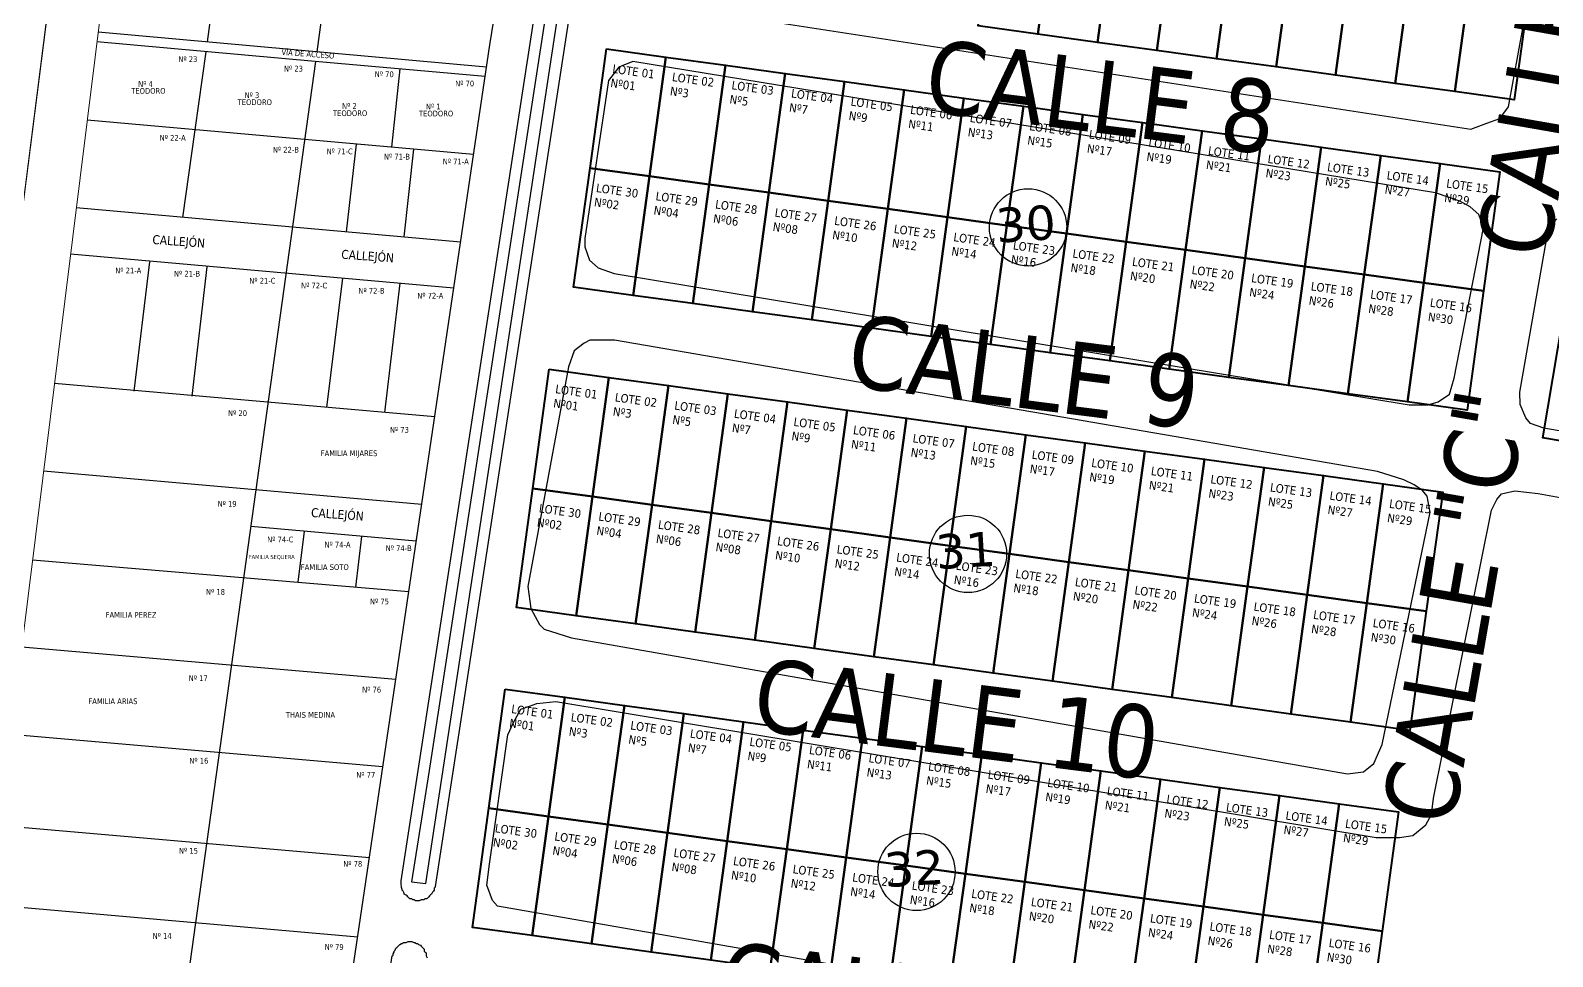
# Model space of a CAD drawing. Header units: metres. Extents: x 2 to 659295185, y -28 to 1124222152.
# Drawn here: x 658430.3 to 658607.6, y 1123157.6 to 1123265.4 of the extents above; entities that cross this region are included whole.
import ezdxf

# ---------------------------------------------------------------- set-up
doc = ezdxf.new("R2010")
doc.units = ezdxf.units.M
doc.header["$MEASUREMENT"] = 0
doc.layers.get('0').update_dxf_attribs({"linetype": 'CONTINUOUS'})
for name, color, linetype in [('CALLES', 1, 'CONTINUOUS'), ('Cota', 3, 'CONTINUOUS'), ('MANZANA', 30, 'CONTINUOUS'), ('Numero de manzana', 6, 'CONTINUOUS'), ('Parcelas', 140, 'CONTINUOUS')]:
    doc.layers.add(name, color=color, linetype=linetype)
doc.styles.add('ROMAN', font='verdana.ttf')
doc.styles.get("Standard").update_dxf_attribs({"font": 'tahoma.ttf'})

msp = doc.modelspace()

# ---------------------------------------------------------------- linework, layer by layer
for p, q in [((658452.6268, 1123276.4372), (658450.9011, 1123264.0765)), ((658465.406, 1123275.4145), (658463.6689, 1123262.9293)), ((658463.481, 1123261.7943), (658438.0804, 1123264.0765)), ((658483.4438, 1123261.1525), (658438.222, 1123265.2157)), ((658450.7423, 1123262.9389), (658449.4751, 1123253.862)), ((658463.5106, 1123261.7917), (658449.5666, 1123161.569)), ((658483.2821, 1123260.0612), (658463.481, 1123261.7943)), ((658473.3631, 1123260.9293), (658472.3606, 1123251.8178)), ((658481.936, 1123250.9736), (658436.9485, 1123254.9766)), ((658449.4751, 1123253.862), (658448.0559, 1123243.6598)), ((658468.2575, 1123252.1708), (658467.1118, 1123241.9898)), ((658474.9399, 1123251.6066), (658473.8276, 1123241.3816)), ((658480.4281, 1123240.7947), (658435.6772, 1123244.7554)), ((658479.6347, 1123235.4381), (658435.0082, 1123239.3768)), ((658444.214, 1123238.4863), (658442.3691, 1123223.4518)), ((658450.894, 1123237.8974), (658449.1121, 1123222.8573)), ((658466.6667, 1123236.5814), (658464.8219, 1123221.5468)), ((658473.3468, 1123235.9924), (658471.5649, 1123220.9524)), ((658477.4125, 1123220.4368), (658433.137, 1123224.3328)), ((658475.9047, 1123210.2579), (658431.8681, 1123214.1314)), ((658475.2338, 1123205.9846), (658455.9823, 1123207.6818)), ((658462.1985, 1123207.1337), (658461.4726, 1123201.2184)), ((658468.8795, 1123206.5447), (658468.1785, 1123200.6272)), ((658474.3969, 1123200.079), (658430.5807, 1123203.7811)), ((658472.8891, 1123189.9), (658429.3205, 1123193.6492)), ((658471.3812, 1123179.7211), (658428.0566, 1123183.4875)), ((658469.8242, 1123169.1368), (658426.4996, 1123172.9032)), ((658468.4666, 1123159.9204), (658425.5904, 1123163.6603)), ((658449.5666, 1123161.569), (658443.9648, 1123121.3053))]:
    msp.add_line(p, q)
at = {"layer": 'MANZANA', "lineweight": -2}
for p, q in [((658602.4163, 1123256.5144), (658607.0174, 1123281.7492)), ((658483.8245, 1123263.7229), (658484.9954, 1123271.0314)), ((658504.1835, 1123268.352), (658598.046, 1123253.9449)), ((658445.102, 1123002.3161), (658483.8245, 1123263.7229)), ((658500.4894, 1123261.8033), (658498.8485, 1123261.1334)), ((658500.4894, 1123261.8033), (658498.8485, 1123261.1334)), ((658593.9148, 1123246.5164), (658500.4894, 1123261.8033)), ((658498.8485, 1123261.1334), (658497.6528, 1123259.5838)), ((658498.8485, 1123261.1334), (658497.6528, 1123259.5838)), ((658497.6528, 1123259.5838), (658494.8822, 1123241.2075)), ((658497.6528, 1123259.5838), (658494.8822, 1123241.2075)), ((658601.435, 1123255.1747), (658602.4163, 1123256.5144)), ((658598.046, 1123253.9449), (658599.9095, 1123254.6148)), ((658599.9095, 1123254.6148), (658601.435, 1123255.1747)), ((658596.7679, 1123245.5366), (658593.9148, 1123246.5164)), ((658597.98, 1123244.8768), (658596.7679, 1123245.5366)), ((658598.9695, 1123243.9969), (658597.98, 1123244.8768)), ((658599.522, 1123242.4472), (658598.9695, 1123243.9969)), ((658596.0917, 1123224.9608), (658599.522, 1123242.4472)), ((658606.869, 1123241.0475), (658607.1906, 1123242.5972)), ((658607.1906, 1123242.5972), (658608.0647, 1123243.487)), ((658494.8822, 1123241.2075), (658494.8904, 1123240.2177)), ((658494.8822, 1123241.2075), (658494.8904, 1123240.2177)), ((658603.7686, 1123223.3311), (658606.869, 1123241.0475)), ((658494.8904, 1123240.2177), (658495.4429, 1123238.668)), ((658494.8904, 1123240.2177), (658495.4429, 1123238.668)), ((658495.4429, 1123238.668), (658496.4324, 1123237.7882)), ((658495.4429, 1123238.668), (658496.4324, 1123237.7882)), ((658496.4324, 1123237.7882), (658498.296, 1123237.1383)), ((658496.4324, 1123237.7882), (658498.296, 1123237.1383)), ((658498.296, 1123237.1383), (658590.8473, 1123221.8414)), ((658493.6288, 1123228.1502), (658492.9774, 1123226.2705)), ((658493.6288, 1123228.1502), (658492.9774, 1123226.2705)), ((658494.8245, 1123229.04), (658493.6288, 1123228.1502)), ((658494.8245, 1123229.04), (658493.6288, 1123228.1502)), ((658495.4842, 1123229.3799), (658494.8245, 1123229.04)), ((658495.4842, 1123229.3799), (658494.8245, 1123229.04)), ((658498.329, 1123229.3899), (658495.4842, 1123229.3799)), ((658587.1614, 1123214.083), (658498.329, 1123229.3899)), ((658492.9774, 1123226.2705), (658488.269, 1123200.7057)), ((658492.9774, 1123226.2705), (658488.269, 1123200.7057)), ((658595.5557, 1123223.0812), (658596.0917, 1123224.9608)), ((658594.2446, 1123222.1914), (658595.5557, 1123223.0812)), ((658603.7768, 1123221.9014), (658603.7686, 1123223.3311)), ((658590.8473, 1123221.8414), (658593.0407, 1123221.8514)), ((658593.0407, 1123221.8514), (658594.2446, 1123222.1914)), ((658604.4447, 1123220.3517), (658603.7768, 1123221.9014)), ((658604.9972, 1123219.6919), (658604.4447, 1123220.3517)), ((658606.5309, 1123219.142), (658604.9972, 1123219.6919)), ((658692.6175, 1123203.8251), (658606.5309, 1123219.142)), ((658590.2289, 1123213.1032), (658587.1614, 1123214.083)), ((658591.441, 1123212.5533), (658590.2289, 1123213.1032)), ((658592.4305, 1123211.8935), (658591.441, 1123212.5533)), ((658592.9748, 1123211.2336), (658592.4305, 1123211.8935)), ((658593.3128, 1123209.354), (658592.9748, 1123211.2336)), ((658600.4373, 1123209.6039), (658601.0887, 1123210.8237)), ((658601.0887, 1123210.8237), (658601.6329, 1123211.4935)), ((658601.6329, 1123211.4935), (658603.1666, 1123211.8335)), ((658603.1666, 1123211.8335), (658605.9043, 1123211.5135)), ((658605.9043, 1123211.5135), (658691.1168, 1123196.1867)), ((658587.7387, 1123182.3395), (658593.3128, 1123209.354)), ((658593.6839, 1123176.0608), (658600.4373, 1123209.6039)), ((658488.269, 1123200.7057), (658488.6071, 1123198.1563)), ((658488.269, 1123200.7057), (658488.6071, 1123198.1563)), ((658488.6071, 1123198.1563), (658489.6049, 1123196.2866)), ((658488.6071, 1123198.1563), (658489.6049, 1123196.2866)), ((658489.6049, 1123196.2866), (658490.1573, 1123195.7368)), ((658489.6049, 1123196.2866), (658490.1573, 1123195.7368)), ((658490.1573, 1123195.7368), (658493.3402, 1123194.747)), ((658493.3402, 1123194.747), (658583.6982, 1123178.9002)), ((658489.3163, 1123187.0985), (658491.5097, 1123187.3285)), ((658491.5097, 1123187.3285), (658587.0213, 1123171.5017)), ((658486.5869, 1123184.879), (658487.4527, 1123186.4287)), ((658486.5869, 1123184.879), (658487.4527, 1123186.4287)), ((658487.4527, 1123186.4287), (658488.4422, 1123186.7686)), ((658487.4527, 1123186.4287), (658488.4422, 1123186.7686)), ((658488.4422, 1123186.7686), (658489.3163, 1123187.0985)), ((658488.4422, 1123186.7686), (658489.3163, 1123187.0985)), ((658485.9355, 1123183.4393), (658486.5869, 1123184.879)), ((658485.9355, 1123183.4393), (658486.5869, 1123184.879)), ((658483.808, 1123168.3823), (658485.9355, 1123183.4393)), ((658483.808, 1123168.3823), (658485.9355, 1123183.4393)), ((658586.7574, 1123180.1299), (658587.7387, 1123182.3395)), ((658583.6982, 1123178.9002), (658585.5618, 1123179.1301)), ((658585.5618, 1123179.1301), (658586.7574, 1123180.1299)), ((658593.4695, 1123174.1811), (658593.6839, 1123176.0608)), ((658592.8181, 1123172.9614), (658593.4695, 1123174.1811)), ((658587.0213, 1123171.5017), (658589.7589, 1123171.5117)), ((658589.7589, 1123171.5117), (658591.2926, 1123171.7416)), ((658591.2926, 1123171.7416), (658592.8181, 1123172.9614)), ((658483.4947, 1123165.9528), (658483.808, 1123168.3823)), ((658483.4947, 1123165.9528), (658483.808, 1123168.3823)), ((658484.1544, 1123164.1832), (658483.4947, 1123165.9528)), ((658484.1544, 1123164.1832), (658483.4947, 1123165.9528)), ((658484.7068, 1123163.5233), (658484.1544, 1123164.1832)), ((658484.7068, 1123163.5233), (658484.1544, 1123164.1832)), ((658582.4201, 1123146.4868), (658484.7068, 1123163.5233))]:
    msp.add_line(p, q, dxfattribs=at)
at = {"layer": 'MANZANA', "lineweight": 0}
msp.add_line((658401.0119, 1122966.0547), (658439.2185, 1123273.227), dxfattribs=at)
msp.add_lwpolyline([(658400.4511, 1123017.615), (658396.8461, 1123037.8541), (658397.6584, 1123044.3876), (658392.5512, 1123070.0342), (658392.8399, 1123074.4115), (658419.1441, 1123270.9614), (658419.4575, 1123274.0508), (658421.8982, 1123291.4273), (658430.4162, 1123372.3208), (658433.4836, 1123396.2159), (658433.5671, 1123397.1933), (658448.6116, 1123395.259), (658406.8656, 1123067.9138), (658400.4511, 1123017.615), (658396.8461, 1123037.8541)], dxfattribs=at)
at = {"layer": 'MANZANA', "linetype": 'Continuous', "lineweight": -2}
for points in [[(658493.332, 1123268.8519), (658477.467, 1123165.8128), (658477.467, 1123165.7029), (658477.3598, 1123165.5929), (658477.3598, 1123165.3729), (658477.2526, 1123165.263), (658477.1371, 1123165.153), (658477.03, 1123164.923), (658476.9228, 1123164.8131), (658476.8156, 1123164.7031), (658476.7084, 1123164.5931), (658476.5929, 1123164.4831), (658476.4857, 1123164.3731), (658476.2713, 1123164.3731), (658476.1559, 1123164.2632), (658475.9415, 1123164.2632), (658475.8261, 1123164.2632), (658475.6117, 1123164.1432), (658475.5045, 1123164.1432), (658475.2818, 1123164.1432), (658475.1746, 1123164.1432), (658475.0592, 1123164.2532), (658474.8448, 1123164.2532), (658474.7376, 1123164.3631), (658474.515, 1123164.3631), (658474.4078, 1123164.4731), (658474.2923, 1123164.5831), (658474.1851, 1123164.6931), (658474.0779, 1123164.8031), (658473.8553, 1123164.913), (658473.8553, 1123165.023), (658473.7399, 1123165.243), (658473.6327, 1123165.3529), (658473.6327, 1123165.4629), (658473.5255, 1123165.6829), (658473.5255, 1123165.7929), (658473.5172, 1123166.0228), (658473.5172, 1123166.1328), (658473.5172, 1123166.3527), (658473.5172, 1123166.4627), (658489.3905, 1123269.5017)], [(658493.332, 1123268.8519), (658477.467, 1123165.8128), (658477.467, 1123165.7029), (658477.3598, 1123165.5929), (658477.3598, 1123165.3729), (658477.2526, 1123165.263), (658477.1371, 1123165.153), (658477.03, 1123164.923), (658476.9228, 1123164.8131), (658476.8156, 1123164.7031), (658476.7084, 1123164.5931), (658476.5929, 1123164.4831), (658476.4857, 1123164.3731), (658476.2713, 1123164.3731), (658476.1559, 1123164.2632), (658475.9415, 1123164.2632), (658475.8261, 1123164.2632), (658475.6117, 1123164.1432), (658475.5045, 1123164.1432), (658475.2818, 1123164.1432), (658475.1746, 1123164.1432), (658475.0592, 1123164.2532), (658474.8448, 1123164.2532), (658474.7376, 1123164.3631), (658474.515, 1123164.3631), (658474.4078, 1123164.4731), (658474.2923, 1123164.5831), (658474.1851, 1123164.6931), (658474.0779, 1123164.8031), (658473.8553, 1123164.913), (658473.8553, 1123165.023), (658473.7399, 1123165.243), (658473.6327, 1123165.3529), (658473.6327, 1123165.4629), (658473.5255, 1123165.6829), (658473.5255, 1123165.7929), (658473.5172, 1123166.0228), (658473.5172, 1123166.1328), (658473.5172, 1123166.3527), (658473.5172, 1123166.4627), (658489.3905, 1123269.5017)], [(658460.9588, 1123083.7895), (658472.4618, 1123157.7145), (658472.5689, 1123157.8245), (658472.5689, 1123157.9444), (658472.6761, 1123158.1644), (658472.6761, 1123158.2744), (658472.7916, 1123158.3844), (658472.8988, 1123158.6043), (658473.006, 1123158.7143), (658473.1132, 1123158.8243), (658473.2204, 1123158.9342), (658473.3358, 1123159.0542), (658473.5502, 1123159.1642), (658473.6574, 1123159.1642), (658473.7728, 1123159.2742), (658473.9872, 1123159.2742), (658474.1027, 1123159.2742), (658474.3171, 1123159.3842), (658474.4243, 1123159.3842), (658474.6469, 1123159.3842), (658474.7541, 1123159.3842), (658474.9767, 1123159.2742), (658475.0839, 1123159.2742), (658475.3066, 1123159.1642), (658475.4138, 1123159.1642), (658475.521, 1123159.0542), (658475.7436, 1123158.9542), (658475.8508, 1123158.8443), (658475.9662, 1123158.7243), (658476.0734, 1123158.6143), (658476.1806, 1123158.5043), (658476.1889, 1123158.2844), (658476.2961, 1123158.1744), (658476.4033, 1123158.0644), (658476.4033, 1123157.8445), (658476.4033, 1123157.7345), (658476.5187, 1123157.5145)], [(658460.9588, 1123083.7895), (658472.4618, 1123157.7145), (658472.5689, 1123157.8245), (658472.5689, 1123157.9444), (658472.6761, 1123158.1644), (658472.6761, 1123158.2744), (658472.7916, 1123158.3844), (658472.8988, 1123158.6043), (658473.006, 1123158.7143), (658473.1132, 1123158.8243), (658473.2204, 1123158.9342), (658473.3358, 1123159.0542), (658473.5502, 1123159.1642), (658473.6574, 1123159.1642), (658473.7728, 1123159.2742), (658473.9872, 1123159.2742), (658474.1027, 1123159.2742), (658474.3171, 1123159.3842), (658474.4243, 1123159.3842), (658474.6469, 1123159.3842), (658474.7541, 1123159.3842), (658474.9767, 1123159.2742), (658475.0839, 1123159.2742), (658475.3066, 1123159.1642), (658475.4138, 1123159.1642), (658475.521, 1123159.0542), (658475.7436, 1123158.9542), (658475.8508, 1123158.8443), (658475.9662, 1123158.7243), (658476.0734, 1123158.6143), (658476.1806, 1123158.5043), (658476.1889, 1123158.2844), (658476.2961, 1123158.1744), (658476.4033, 1123158.0644), (658476.4033, 1123157.8445), (658476.4033, 1123157.7345), (658476.5187, 1123157.5145)]]:
    msp.add_lwpolyline(points, dxfattribs=at)
msp.add_lwpolyline([(658476.3703, 1123166.1428), (658492.1281, 1123269.7317), (658490.7016, 1123269.7317), (658476.7496, 1123179.3001), (658474.7211, 1123166.3527)], close=True, dxfattribs=at)
msp.add_lwpolyline([(658476.3703, 1123166.1428), (658492.1281, 1123269.7317), (658490.7016, 1123269.7317), (658476.7496, 1123179.3001), (658474.7211, 1123166.3527)], close=True, dxfattribs=at)
at = {"layer": 'Numero de manzana', "lineweight": -2}
for centre in [(658546.5001, 1123242.5001), (658539.5001, 1123204.5001), (658533.5001, 1123167.5001)]:
    msp.add_circle(centre, 4.5001, dxfattribs=at)
at = {"layer": 'Parcelas', "lineweight": 0}
msp.add_line((658448.8648, 1123397.2439), (658400.4511, 1123017.615), dxfattribs=at)
at = {"layer": 'Parcelas', "lineweight": 40}
for points in [[(658542.598, 1123279.8029), (658549.5328, 1123278.8496), (658547.6262, 1123264.98), (658540.6914, 1123265.9333), (658542.598, 1123279.8029)], [(658549.5328, 1123278.8496), (658556.4676, 1123277.8963), (658554.561, 1123264.0267), (658547.6262, 1123264.98), (658549.5328, 1123278.8496)], [(658556.4676, 1123277.8963), (658563.4024, 1123276.943), (658561.4958, 1123263.0734), (658554.561, 1123264.0267), (658556.4676, 1123277.8963)], [(658563.4024, 1123276.943), (658570.3371, 1123275.9897), (658568.4305, 1123262.1201), (658561.4958, 1123263.0734), (658563.4024, 1123276.943)], [(658570.3371, 1123275.9897), (658577.2719, 1123275.0364), (658575.3653, 1123261.1668), (658568.4305, 1123262.1201), (658570.3371, 1123275.9897)], [(658577.2719, 1123275.0364), (658584.2067, 1123274.0831), (658582.3001, 1123260.2135), (658575.3653, 1123261.1668), (658577.2719, 1123275.0364)], [(658584.2067, 1123274.0831), (658591.1415, 1123273.1298), (658589.2349, 1123259.2602), (658582.3001, 1123260.2135), (658584.2067, 1123274.0831)], [(658591.1415, 1123273.1298), (658598.0763, 1123272.1765), (658596.1697, 1123258.3069), (658589.2349, 1123259.2602), (658591.1415, 1123273.1298)], [(658598.0763, 1123272.1765), (658605.011, 1123271.2232), (658603.1044, 1123257.3536), (658596.1697, 1123258.3069), (658598.0763, 1123272.1765)], [(658497.3998, 1123263.2741), (658504.3346, 1123262.3209), (658502.428, 1123248.4513), (658495.4932, 1123249.4046), (658497.3998, 1123263.2741)], [(658504.3346, 1123262.3209), (658511.2694, 1123261.3676), (658509.3628, 1123247.498), (658502.428, 1123248.4513), (658504.3346, 1123262.3209)], [(658511.2694, 1123261.3676), (658518.2042, 1123260.4143), (658516.2976, 1123246.5447), (658509.3628, 1123247.498), (658511.2694, 1123261.3676)], [(658518.2042, 1123260.4143), (658525.1389, 1123259.461), (658523.2324, 1123245.5914), (658516.2976, 1123246.5447), (658518.2042, 1123260.4143)], [(658525.1389, 1123259.461), (658532.0737, 1123258.5077), (658530.1671, 1123244.6381), (658523.2324, 1123245.5914), (658525.1389, 1123259.461)], [(658532.0737, 1123258.5077), (658539.0085, 1123257.5544), (658537.1019, 1123243.6848), (658530.1671, 1123244.6381), (658532.0737, 1123258.5077)], [(658539.0085, 1123257.5544), (658545.9433, 1123256.6011), (658544.0367, 1123242.7315), (658537.1019, 1123243.6848), (658539.0085, 1123257.5544)], [(658545.9433, 1123256.6011), (658552.8781, 1123255.6478), (658550.9715, 1123241.7782), (658544.0367, 1123242.7315), (658545.9433, 1123256.6011)], [(658552.8781, 1123255.6478), (658559.8129, 1123254.6945), (658557.9063, 1123240.8249), (658550.9715, 1123241.7782), (658552.8781, 1123255.6478)], [(658559.8129, 1123254.6945), (658566.7476, 1123253.7412), (658564.8411, 1123239.8716), (658557.9063, 1123240.8249), (658559.8129, 1123254.6945)], [(658566.7476, 1123253.7412), (658573.6824, 1123252.7879), (658571.7758, 1123238.9183), (658564.8411, 1123239.8716), (658566.7476, 1123253.7412)], [(658573.6824, 1123252.7879), (658580.6172, 1123251.8346), (658578.7106, 1123237.965), (658571.7758, 1123238.9183), (658573.6824, 1123252.7879)], [(658580.6172, 1123251.8346), (658587.552, 1123250.8813), (658585.6454, 1123237.0117), (658578.7106, 1123237.965), (658580.6172, 1123251.8346)], [(658495.4932, 1123249.4046), (658502.428, 1123248.4513), (658500.5214, 1123234.5817), (658493.5866, 1123235.535), (658495.4932, 1123249.4046)], [(658587.552, 1123250.8813), (658594.4868, 1123249.928), (658592.5802, 1123236.0584), (658585.6454, 1123237.0117), (658587.552, 1123250.8813)], [(658594.4868, 1123249.928), (658601.4215, 1123248.9747), (658599.515, 1123235.1051), (658592.5802, 1123236.0584), (658594.4868, 1123249.928)], [(658502.428, 1123248.4513), (658509.3628, 1123247.498), (658507.4562, 1123233.6284), (658500.5214, 1123234.5817), (658502.428, 1123248.4513)], [(658509.3628, 1123247.498), (658516.2976, 1123246.5447), (658514.391, 1123232.6751), (658507.4562, 1123233.6284), (658509.3628, 1123247.498)], [(658516.2976, 1123246.5447), (658523.2324, 1123245.5914), (658521.3258, 1123231.7218), (658514.391, 1123232.6751), (658516.2976, 1123246.5447)], [(658523.2324, 1123245.5914), (658530.1671, 1123244.6381), (658528.2605, 1123230.7685), (658521.3258, 1123231.7218), (658523.2324, 1123245.5914)], [(658530.1671, 1123244.6381), (658537.1019, 1123243.6848), (658535.1953, 1123229.8152), (658528.2605, 1123230.7685), (658530.1671, 1123244.6381)], [(658537.1019, 1123243.6848), (658544.0367, 1123242.7315), (658542.1301, 1123228.8619), (658535.1953, 1123229.8152), (658537.1019, 1123243.6848)], [(658544.0367, 1123242.7315), (658550.9715, 1123241.7782), (658549.0649, 1123227.9086), (658542.1301, 1123228.8619), (658544.0367, 1123242.7315)], [(658550.9715, 1123241.7782), (658557.9063, 1123240.8249), (658555.9997, 1123226.9553), (658549.0649, 1123227.9086), (658550.9715, 1123241.7782)], [(658557.9063, 1123240.8249), (658564.8411, 1123239.8716), (658562.9345, 1123226.002), (658555.9997, 1123226.9553), (658557.9063, 1123240.8249)], [(658564.8411, 1123239.8716), (658571.7758, 1123238.9183), (658569.8692, 1123225.0487), (658562.9345, 1123226.002), (658564.8411, 1123239.8716)], [(658571.7758, 1123238.9183), (658578.7106, 1123237.965), (658576.804, 1123224.0954), (658569.8692, 1123225.0487), (658571.7758, 1123238.9183)], [(658578.7106, 1123237.965), (658585.6454, 1123237.0117), (658583.7388, 1123223.1421), (658576.804, 1123224.0954), (658578.7106, 1123237.965)], [(658585.6454, 1123237.0117), (658592.5802, 1123236.0584), (658590.6736, 1123222.1888), (658583.7388, 1123223.1421), (658585.6454, 1123237.0117)], [(658592.5802, 1123236.0584), (658599.515, 1123235.1051), (658597.6084, 1123221.2355), (658590.6736, 1123222.1888), (658592.5802, 1123236.0584)], [(658608.7751, 1123231.8093), (658615.6746, 1123230.6274), (658613.3108, 1123216.8284), (658606.4113, 1123218.0103), (658608.7751, 1123231.8093)], [(658490.7469, 1123226.0004), (658497.6817, 1123225.0471), (658495.7751, 1123211.1775), (658488.8403, 1123212.1308), (658490.7469, 1123226.0004)], [(658497.6817, 1123225.0471), (658504.6165, 1123224.0938), (658502.7099, 1123210.2242), (658495.7751, 1123211.1775), (658497.6817, 1123225.0471)], [(658504.6165, 1123224.0938), (658511.5512, 1123223.1405), (658509.6447, 1123209.2709), (658502.7099, 1123210.2242), (658504.6165, 1123224.0938)], [(658511.5512, 1123223.1405), (658518.486, 1123222.1872), (658516.5794, 1123208.3176), (658509.6447, 1123209.2709), (658511.5512, 1123223.1405)], [(658518.486, 1123222.1872), (658525.4208, 1123221.2339), (658523.5142, 1123207.3643), (658516.5794, 1123208.3176), (658518.486, 1123222.1872)], [(658525.4208, 1123221.2339), (658532.3556, 1123220.2806), (658530.449, 1123206.411), (658523.5142, 1123207.3643), (658525.4208, 1123221.2339)], [(658532.3556, 1123220.2806), (658539.2904, 1123219.3273), (658537.3838, 1123205.4577), (658530.449, 1123206.411), (658532.3556, 1123220.2806)], [(658539.2904, 1123219.3273), (658546.2252, 1123218.374), (658544.3186, 1123204.5044), (658537.3838, 1123205.4577), (658539.2904, 1123219.3273)], [(658546.2252, 1123218.374), (658553.1599, 1123217.4207), (658551.2534, 1123203.5511), (658544.3186, 1123204.5044), (658546.2252, 1123218.374)], [(658553.1599, 1123217.4207), (658560.0947, 1123216.4674), (658558.1881, 1123202.5978), (658551.2534, 1123203.5511), (658553.1599, 1123217.4207)], [(658560.0947, 1123216.4674), (658567.0295, 1123215.5141), (658565.1229, 1123201.6445), (658558.1881, 1123202.5978), (658560.0947, 1123216.4674)], [(658567.0295, 1123215.5141), (658573.9643, 1123214.5608), (658572.0577, 1123200.6912), (658565.1229, 1123201.6445), (658567.0295, 1123215.5141)], [(658573.9643, 1123214.5608), (658580.8991, 1123213.6075), (658578.9925, 1123199.7379), (658572.0577, 1123200.6912), (658573.9643, 1123214.5608)], [(658488.8403, 1123212.1308), (658495.7751, 1123211.1775), (658493.8685, 1123197.3079), (658486.9337, 1123198.2612), (658488.8403, 1123212.1308)], [(658580.8991, 1123213.6075), (658587.8339, 1123212.6542), (658585.9273, 1123198.7846), (658578.9925, 1123199.7379), (658580.8991, 1123213.6075)], [(658587.8338, 1123212.6542), (658594.7686, 1123211.7009), (658592.862, 1123197.8313), (658585.9273, 1123198.7846), (658587.8338, 1123212.6542)], [(658495.7751, 1123211.1775), (658502.7099, 1123210.2242), (658500.8033, 1123196.3546), (658493.8685, 1123197.3079), (658495.7751, 1123211.1775)], [(658502.7099, 1123210.2242), (658509.6447, 1123209.2709), (658507.7381, 1123195.4013), (658500.8033, 1123196.3546), (658502.7099, 1123210.2242)], [(658509.6447, 1123209.2709), (658516.5794, 1123208.3176), (658514.6728, 1123194.448), (658507.7381, 1123195.4013), (658509.6447, 1123209.2709)], [(658516.5794, 1123208.3176), (658523.5142, 1123207.3643), (658521.6076, 1123193.4948), (658514.6728, 1123194.448), (658516.5794, 1123208.3176)], [(658523.5142, 1123207.3643), (658530.449, 1123206.411), (658528.5424, 1123192.5415), (658521.6076, 1123193.4948), (658523.5142, 1123207.3643)], [(658530.449, 1123206.411), (658537.3838, 1123205.4577), (658535.4772, 1123191.5882), (658528.5424, 1123192.5415), (658530.449, 1123206.411)], [(658537.3838, 1123205.4577), (658544.3186, 1123204.5044), (658542.412, 1123190.6349), (658535.4772, 1123191.5882), (658537.3838, 1123205.4577)], [(658544.3186, 1123204.5044), (658551.2534, 1123203.5511), (658549.3468, 1123189.6816), (658542.412, 1123190.6349), (658544.3186, 1123204.5044)], [(658551.2534, 1123203.5511), (658558.1881, 1123202.5978), (658556.2815, 1123188.7283), (658549.3468, 1123189.6816), (658551.2534, 1123203.5511)], [(658558.1881, 1123202.5978), (658565.1229, 1123201.6445), (658563.2163, 1123187.775), (658556.2815, 1123188.7283), (658558.1881, 1123202.5978)], [(658565.1229, 1123201.6445), (658572.0577, 1123200.6912), (658570.1511, 1123186.8217), (658563.2163, 1123187.775), (658565.1229, 1123201.6445)], [(658572.0577, 1123200.6912), (658578.9925, 1123199.7379), (658577.0859, 1123185.8684), (658570.1511, 1123186.8217), (658572.0577, 1123200.6912)], [(658578.9925, 1123199.7379), (658585.9273, 1123198.7846), (658584.0207, 1123184.9151), (658577.0859, 1123185.8684), (658578.9925, 1123199.7379)], [(658585.9273, 1123198.7846), (658592.862, 1123197.8313), (658590.9554, 1123183.9618), (658584.0207, 1123184.9151), (658585.9273, 1123198.7846)], [(658485.6212, 1123188.7725), (658492.556, 1123187.8192), (658490.6494, 1123173.9497), (658483.7146, 1123174.903), (658485.6212, 1123188.7725)], [(658492.556, 1123187.8192), (658499.4908, 1123186.8659), (658497.5842, 1123172.9964), (658490.6494, 1123173.9497), (658492.556, 1123187.8192)], [(658499.4908, 1123186.8659), (658506.4256, 1123185.9126), (658504.519, 1123172.0431), (658497.5842, 1123172.9964), (658499.4908, 1123186.8659)], [(658506.4256, 1123185.9126), (658513.3604, 1123184.9594), (658511.4538, 1123171.0898), (658504.519, 1123172.0431), (658506.4256, 1123185.9126)], [(658513.3604, 1123184.9594), (658520.2951, 1123184.0061), (658518.3886, 1123170.1365), (658511.4538, 1123171.0898), (658513.3604, 1123184.9594)], [(658520.2951, 1123184.0061), (658527.2299, 1123183.0528), (658525.3233, 1123169.1832), (658518.3886, 1123170.1365), (658520.2951, 1123184.0061)], [(658527.2299, 1123183.0528), (658534.1647, 1123182.0995), (658532.2581, 1123168.2299), (658525.3233, 1123169.1832), (658527.2299, 1123183.0528)], [(658534.1647, 1123182.0995), (658541.0995, 1123181.1462), (658539.1929, 1123167.2766), (658532.2581, 1123168.2299), (658534.1647, 1123182.0995)], [(658541.0995, 1123181.1462), (658548.0343, 1123180.1929), (658546.1277, 1123166.3233), (658539.1929, 1123167.2766), (658541.0995, 1123181.1462)], [(658548.0343, 1123180.1929), (658554.9691, 1123179.2396), (658553.0625, 1123165.37), (658546.1277, 1123166.3233), (658548.0343, 1123180.1929)], [(658554.9691, 1123179.2396), (658561.9038, 1123178.2863), (658559.9973, 1123164.4167), (658553.0625, 1123165.37), (658554.9691, 1123179.2396)], [(658561.9038, 1123178.2863), (658568.8386, 1123177.333), (658566.932, 1123163.4634), (658559.9973, 1123164.4167), (658561.9038, 1123178.2863)], [(658568.8386, 1123177.333), (658575.7734, 1123176.3797), (658573.8668, 1123162.5101), (658566.932, 1123163.4634), (658568.8386, 1123177.333)], [(658483.7146, 1123174.903), (658490.6494, 1123173.9497), (658488.7428, 1123160.0801), (658481.808, 1123161.0334), (658483.7146, 1123174.903)], [(658575.7734, 1123176.3797), (658582.7082, 1123175.4264), (658580.8016, 1123161.5568), (658573.8668, 1123162.5101), (658575.7734, 1123176.3797)], [(658582.7082, 1123175.4264), (658589.643, 1123174.4731), (658587.7364, 1123160.6035), (658580.8016, 1123161.5568), (658582.7082, 1123175.4264)], [(658490.6494, 1123173.9497), (658497.5842, 1123172.9964), (658495.6776, 1123159.1268), (658488.7428, 1123160.0801), (658490.6494, 1123173.9497)], [(658497.5842, 1123172.9964), (658504.519, 1123172.0431), (658502.6124, 1123158.1735), (658495.6776, 1123159.1268), (658497.5842, 1123172.9964)], [(658504.519, 1123172.0431), (658511.4538, 1123171.0898), (658509.5472, 1123157.2202), (658502.6124, 1123158.1735), (658504.519, 1123172.0431)], [(658511.4538, 1123171.0898), (658518.3886, 1123170.1365), (658516.482, 1123156.2669), (658509.5472, 1123157.2202), (658511.4538, 1123171.0898)], [(658518.3886, 1123170.1365), (658525.3233, 1123169.1832), (658523.4167, 1123155.3136), (658516.482, 1123156.2669), (658518.3886, 1123170.1365)], [(658525.3233, 1123169.1832), (658532.2581, 1123168.2299), (658530.3515, 1123154.3603), (658523.4167, 1123155.3136), (658525.3233, 1123169.1832)], [(658532.2581, 1123168.2299), (658539.1929, 1123167.2766), (658537.2863, 1123153.407), (658530.3515, 1123154.3603), (658532.2581, 1123168.2299)], [(658539.1929, 1123167.2766), (658546.1277, 1123166.3233), (658544.2211, 1123152.4537), (658537.2863, 1123153.407), (658539.1929, 1123167.2766)], [(658546.1277, 1123166.3233), (658553.0625, 1123165.37), (658551.1559, 1123151.5004), (658544.2211, 1123152.4537), (658546.1277, 1123166.3233)], [(658553.0625, 1123165.37), (658559.9973, 1123164.4167), (658558.0907, 1123150.5471), (658551.1559, 1123151.5004), (658553.0625, 1123165.37)], [(658559.9973, 1123164.4167), (658566.932, 1123163.4634), (658565.0254, 1123149.5938), (658558.0907, 1123150.5471), (658559.9973, 1123164.4167)], [(658566.932, 1123163.4634), (658573.8668, 1123162.5101), (658571.9602, 1123148.6405), (658565.0254, 1123149.5938), (658566.932, 1123163.4634)], [(658573.8668, 1123162.5101), (658580.8016, 1123161.5568), (658578.895, 1123147.6872), (658571.9602, 1123148.6405), (658573.8668, 1123162.5101)], [(658580.8016, 1123161.5568), (658587.7364, 1123160.6035), (658585.8298, 1123146.7339), (658578.895, 1123147.6872), (658580.8016, 1123161.5568)]]:
    msp.add_lwpolyline(points, dxfattribs=at)

# ---------------------------------------------------------------- texts
at = {"layer": 'CALLES', "color": 0}
for s, rotation, p in [('CALLE "C"', 80.117379, (658606.9808, 1123238.6181)), ('CALLE 8', 352.810288, (658534.1761, 1123256.0738)), ('CALLE 9', 352.810288, (658525.1761, 1123224.0738)), ('CALLE "C"', 80.117379, (658595.9808, 1123172.6181)), ('CALLE 10', 352.810288, (658514.1761, 1123184.0738)), ('CALLE 11', 352.810288, (658510.1761, 1123151.0738))]:
    msp.add_text(s, height=8.5, rotation=rotation, dxfattribs=at).set_placement(p)
at = {"layer": 'Cota', "lineweight": 0, "attachment_point": 1}
for s, width, insert, char_height in [('Nº 23', 3.101778, (658447.5669, 1123262.4118), 0.66716), ('Nº 23', 17.52809, (658459.8569, 1123261.305), 0.66716), ('Nº 70', 17.52809, (658470.4279, 1123260.6508), 0.66716), ('TEODORO', 17.52809, (658442.0764, 1123258.7137), 0.66716), ('Nº 4', 17.52809, (658442.8819, 1123259.5194), 0.66716), ('Nº 3', 17.52809, (658455.2732, 1123258.2111), 0.66716), ('Nº 70', 17.52809, (658479.7922, 1123259.5732), 0.66716), ('TEODORO', 17.52809, (658454.4676, 1123257.4054), 0.66716), ('Nº 2', 17.52809, (658466.6258, 1123256.9544), 0.66716), ('Nº 1', 17.52809, (658476.3822, 1123256.8872), 0.66716), ('TEODORO', 17.52809, (658465.569, 1123256.1178), 0.66716), ('TEODORO', 17.52809, (658475.5766, 1123256.0815), 0.66716), ('Nº 22-A', 17.52809, (658445.3892, 1123253.2472), 0.66716), ('Nº 22-B', 17.52809, (658458.567, 1123251.8695), 0.66716), ('Nº 71-C', 17.52809, (658464.8195, 1123251.6765), 0.66716), ('Nº 71-B', 17.52809, (658471.4962, 1123251.064), 0.66716), ('Nº 71-A', 17.52809, (658478.3466, 1123250.4914), 0.66716), ('Nº 21-A', 17.52809, (658440.2157, 1123237.8045), 0.66716), ('Nº 21-B', 17.52809, (658447.0563, 1123237.4414), 0.66716), ('Nº 21-C', 17.52809, (658455.8218, 1123236.6247), 0.66716), ('Nº 72-C', 17.52809, (658461.8527, 1123236.0668), 0.66716), ('Nº 72-B', 17.52809, (658468.5293, 1123235.4543), 0.66716), ('Nº 72-A', 17.52809, (658475.3798, 1123234.8817), 0.66716), ('Nº 20', 17.52809, (658453.3478, 1123221.2176), 0.66716), ('Nº 73', 17.52809, (658472.1905, 1123219.2764), 0.66716), ('\\pt2.6686;FAMILIA MIJARES', 17.52809, (658464.1433, 1123216.5446), 0.667156), ('Nº 19', 17.52809, (658452.1336, 1123210.6645), 0.66716), ('Nº 74-C', 17.52809, (658457.9048, 1123206.5139), 0.66716), ('Nº 74-A', 17.52809, (658464.5774, 1123205.9094), 0.66716), ('Nº 74-B', 17.52809, (658471.7054, 1123205.4908), 0.66716), ('\\pt1.913;FAMILIA SEQUERA', 17.52809, (658455.7559, 1123204.3821), 0.478243), ('\\pt2.6686;FAMILIA SOTO', 17.52809, (658461.8214, 1123203.294), 0.667156), ('Nº 18', 17.52809, (658450.782, 1123200.4068), 0.66716), ('Nº 75', 17.52809, (658469.876, 1123199.3018), 0.66716), ('\\pt2.6686;FAMILIA PEREZ', 17.52809, (658439.0951, 1123197.7291), 0.667156), ('Nº 17', 17.52809, (658448.7697, 1123190.3663), 0.66716), ('Nº 76', 17.52809, (658468.9609, 1123189.0394), 0.66716), ('\\pt2.6686;FAMILIA ARIAS', 17.52809, (658437.0828, 1123187.6886), 0.667156), ('THAIS MEDINA', 17.52809, (658460.0727, 1123186.0984), 0.667156), ('Nº 16', 17.52809, (658448.8459, 1123180.7679), 0.66716), ('Nº 77 ', 17.52809, (658468.2724, 1123179.1138), 0.66716), ('Nº 15', 17.52809, (658447.6374, 1123170.2917), 0.66716), ('Nº 78 ', 17.52809, (658466.7608, 1123168.7658), 0.66716), ('Nº 14', 17.52809, (658444.5654, 1123160.3744), 0.66716), ('Nº 79', 17.52809, (658464.5996, 1123159.0929), 0.66716)]:
    msp.add_mtext_dynamic_manual_height_columns(s, width=width, gutter_width=9.6186, heights=[0], dxfattribs=dict(at, insert=insert, char_height=char_height))
at = {"layer": 'Cota', "lineweight": 0, "attachment_point": 1, "rotation": 355.913351}
for s, width, insert, char_height in [('VÍA DE ACCESO', 7.590476, (658459.5987, 1123263.2366), 0.667156), ('CALLEJÓN ', 17.52809, (658444.585, 1123241.6226), 1.04812), ('CALLEJÓN ', 17.52809, (658466.5788, 1123239.9079), 1.04812), ('CALLEJÓN ', 17.52809, (658463.0601, 1123209.8535), 1.04812)]:
    msp.add_mtext_dynamic_manual_height_columns(s, width=width, gutter_width=9.6186, heights=[0], dxfattribs=dict(at, insert=insert, char_height=char_height))
at = {"layer": 'Numero de manzana', "lineweight": -2, "style": 'ROMAN'}
for s, p in [('30', (658542.8524, 1123240.7235)), ('31', (658535.8524, 1123202.7235)), ('32', (658529.8525, 1123165.7235))]:
    msp.add_text(s, height=4, rotation=3.491535, dxfattribs=at).set_placement(p)
at = {"layer": 'Parcelas', "lineweight": 40, "char_height": 1, "width": 6.941503, "attachment_point": 1, "rotation": 351.956363}
for s, insert in [('LOTE 01\\PNº01', (658498.1952, 1123261.4817)), ('LOTE 02\\PNº3', (658505.13, 1123260.5284)), ('LOTE 03\\PNº5', (658512.0647, 1123259.5751)), ('LOTE 04\\PNº7', (658518.9995, 1123258.6218)), ('LOTE 05\\PNº9', (658525.9343, 1123257.6685)), ('LOTE 06\\PNº11', (658532.8691, 1123256.7152)), ('LOTE 07\\PNº13', (658539.8039, 1123255.7619)), ('LOTE 08\\PNº15', (658546.7387, 1123254.8086)), ('LOTE 09\\PNº17', (658553.6734, 1123253.8553)), ('LOTE 10\\PNº19', (658560.6082, 1123252.902)), ('LOTE 11\\PNº21', (658567.543, 1123251.9487)), ('LOTE 12\\PNº23', (658574.4778, 1123250.9954)), ('LOTE 13\\PNº25', (658581.4126, 1123250.0421)), ('LOTE 30\\PNº02', (658496.2886, 1123247.6121)), ('LOTE 14\\PNº27', (658588.3474, 1123249.0888)), ('LOTE 15\\PNº29', (658595.2821, 1123248.1355)), ('LOTE 29\\PNº04', (658503.2234, 1123246.6588)), ('LOTE 28\\PNº06', (658510.1581, 1123245.7055)), ('LOTE 27\\PNº08', (658517.0929, 1123244.7522)), ('LOTE 26\\PNº10', (658524.0277, 1123243.7989)), ('LOTE 25\\PNº12', (658530.9625, 1123242.8456)), ('LOTE 24\\PNº14', (658537.8973, 1123241.8923)), ('LOTE 23\\PNº16', (658544.8321, 1123240.9391)), ('LOTE 22\\PNº18', (658551.7668, 1123239.9858)), ('LOTE 21\\PNº20', (658558.7016, 1123239.0325)), ('LOTE 20\\PNº22', (658565.6364, 1123238.0792)), ('LOTE 19\\PNº24', (658572.5712, 1123237.1259)), ('LOTE 18\\PNº26', (658579.506, 1123236.1726)), ('LOTE 17\\PNº28', (658586.4408, 1123235.2193)), ('LOTE 16\\PNº30', (658593.3755, 1123234.266)), ('LOTE 01\\PNº01', (658491.5423, 1123224.2079)), ('LOTE 02\\PNº3', (658498.477, 1123223.2546)), ('LOTE 03\\PNº5', (658505.4118, 1123222.3013)), ('LOTE 04\\PNº7', (658512.3466, 1123221.348)), ('LOTE 05\\PNº9', (658519.2814, 1123220.3947)), ('LOTE 06\\PNº11', (658526.2162, 1123219.4414)), ('LOTE 07\\PNº13', (658533.151, 1123218.4881)), ('LOTE 08\\PNº15', (658540.0857, 1123217.5348)), ('LOTE 09\\PNº17', (658547.0205, 1123216.5815)), ('LOTE 10\\PNº19', (658553.9553, 1123215.6282)), ('LOTE 11\\PNº21', (658560.8901, 1123214.6749)), ('LOTE 12\\PNº23', (658567.8249, 1123213.7217)), ('LOTE 13\\PNº25', (658574.7597, 1123212.7684)), ('LOTE 30\\PNº02', (658489.6357, 1123210.3384)), ('LOTE 14\\PNº27', (658581.6944, 1123211.8151)), ('LOTE 15\\PNº29', (658588.6292, 1123210.8618)), ('LOTE 29\\PNº04', (658496.5704, 1123209.3851)), ('LOTE 28\\PNº06', (658503.5052, 1123208.4318)), ('LOTE 27\\PNº08', (658510.44, 1123207.4785)), ('LOTE 26\\PNº10', (658517.3748, 1123206.5252)), ('LOTE 25\\PNº12', (658524.3096, 1123205.5719)), ('LOTE 24\\PNº14', (658531.2444, 1123204.6186)), ('LOTE 23\\PNº16', (658538.1791, 1123203.6653)), ('LOTE 22\\PNº18', (658545.1139, 1123202.712)), ('LOTE 21\\PNº20', (658552.0487, 1123201.7587)), ('LOTE 20\\PNº22', (658558.9835, 1123200.8054)), ('LOTE 19\\PNº24', (658565.9183, 1123199.8521)), ('LOTE 18\\PNº26', (658572.8531, 1123198.8988)), ('LOTE 17\\PNº28', (658579.7878, 1123197.9455)), ('LOTE 16\\PNº30', (658586.7226, 1123196.9922)), ('LOTE 01\\PNº01', (658486.4166, 1123186.9801)), ('LOTE 02\\PNº3', (658493.3514, 1123186.0268)), ('LOTE 03\\PNº5', (658500.2862, 1123185.0735)), ('LOTE 04\\PNº7', (658507.2209, 1123184.1202)), ('LOTE 05\\PNº9', (658514.1557, 1123183.1669)), ('LOTE 06\\PNº11', (658521.0905, 1123182.2136)), ('LOTE 07\\PNº13', (658528.0253, 1123181.2603)), ('LOTE 08\\PNº15', (658534.9601, 1123180.307)), ('LOTE 09\\PNº17', (658541.8949, 1123179.3537)), ('LOTE 10\\PNº19', (658548.8296, 1123178.4004)), ('LOTE 11\\PNº21', (658555.7644, 1123177.4471)), ('LOTE 12\\PNº23', (658562.6992, 1123176.4938)), ('LOTE 13\\PNº25', (658569.634, 1123175.5405)), ('LOTE 30\\PNº02', (658484.51, 1123173.1105)), ('LOTE 14\\PNº27', (658576.5688, 1123174.5872)), ('LOTE 15\\PNº29', (658583.5035, 1123173.6339)), ('LOTE 29\\PNº04', (658491.4448, 1123172.1572)), ('LOTE 28\\PNº06', (658498.3796, 1123171.2039)), ('LOTE 27\\PNº08', (658505.3143, 1123170.2506)), ('LOTE 26\\PNº10', (658512.2491, 1123169.2973)), ('LOTE 25\\PNº12', (658519.1839, 1123168.344)), ('LOTE 24\\PNº14', (658526.1187, 1123167.3907)), ('LOTE 23\\PNº16', (658533.0535, 1123166.4374)), ('LOTE 22\\PNº18', (658539.9883, 1123165.4841)), ('LOTE 21\\PNº20', (658546.923, 1123164.5308)), ('LOTE 20\\PNº22', (658553.8578, 1123163.5776)), ('LOTE 19\\PNº24', (658560.7926, 1123162.6243)), ('LOTE 18\\PNº26', (658567.7274, 1123161.671)), ('LOTE 17\\PNº28', (658574.6622, 1123160.7177)), ('LOTE 16\\PNº30', (658581.5969, 1123159.7644))]:
    msp.add_mtext(s, dxfattribs=dict(at, insert=insert))

doc.saveas('drawing.dxf')
